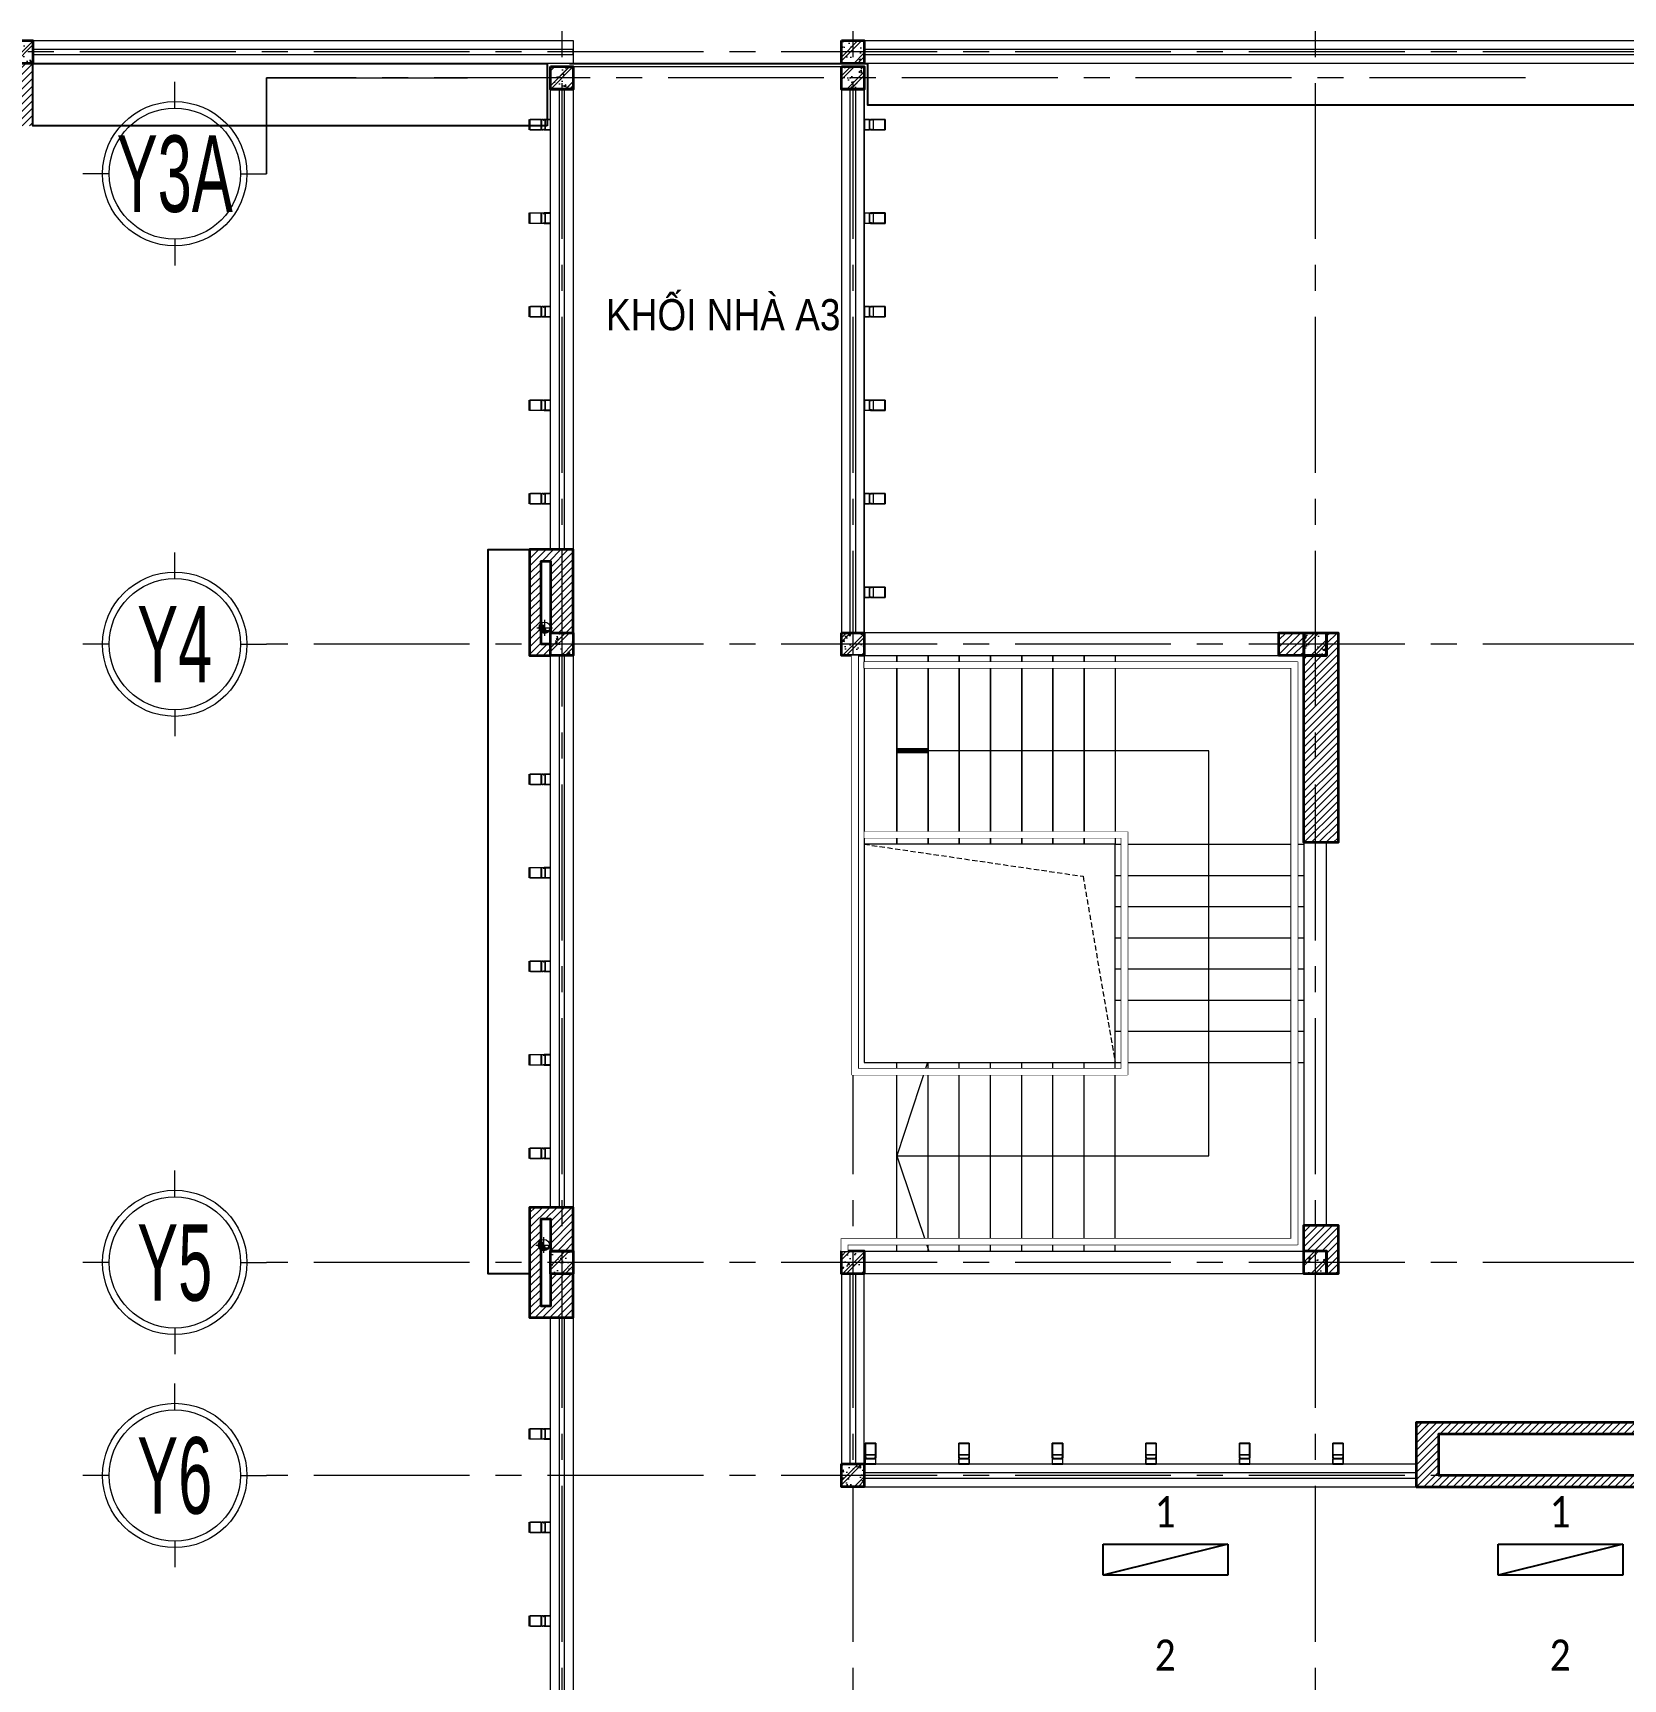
# Model space of a CAD drawing. Header units: millimetres. Extents: x 18326 to 214271, y -298828 to -198730.
# Drawn here: x 67457 to 82760, y -236590 to -220747 of the extents above; entities that cross this region are included whole.
import ezdxf
from ezdxf.enums import TextEntityAlignment as Align

# ---------------------------------------------------------------- set-up
doc = ezdxf.new("R2010")
doc.units = ezdxf.units.MM
doc.header["$LTSCALE"] = 20
doc.header["$MEASUREMENT"] = 0
for name, pattern in [('CENTER2', [1.125, 0.75, -0.125, 0.125, -0.125]), ('xref LC GK$0$CENTER2', [1.125, 0.75, -0.125, 0.125, -0.125]), ('xref_mb.A3$0$HIDDEN', [0.375, 0.25, -0.125])]:
    doc.linetypes.add(name, pattern=pattern)
doc.layers.get('0').update_dxf_attribs({"lineweight": 0})
doc.layers.get('Defpoints').update_dxf_attribs({"color": 1, "lineweight": 25})
for name, color, linetype in [('!Cetech-TBD', 2, 'Continuous'), ('CDC-E-Note', 3, 'Continuous'), ('xref_mb.A2$0$KV-Net thay 3', 251, 'Continuous'), ('xref_mb.A3$0$KV-Net thay 3', 251, 'Continuous')]:
    doc.layers.add(name, color=color, linetype=linetype)
for name, color, linetype, lineweight in [('KV-Cay xanh', 78, 'Continuous', 5), ('KV-Ky hieu', 30, 'Continuous', 0), ('KV-Net thay 1', 9, 'Continuous', 20), ('KV-Net thay 2', 8, 'Continuous', 13), ('KV-Net truc', 251, 'CENTER2', 9), ('KV-Text', 7, 'Continuous', 25), ('xref LC GK$0$KV-Net truc', 251, 'xref LC GK$0$CENTER2', 9), ('xref_mb.A2$0$KV-Cat be tong', 6, 'Continuous', 35), ('xref_mb.A2$0$KV-Hatch', 179, 'Continuous', 5), ('xref_mb.A2$0$KV-Net thay 2', 8, 'Continuous', 13), ('xref_mb.A2$0$KV-Thiet bi', 59, 'Continuous', 9), ('xref_mb.A3$0$1', 1, 'Continuous', 25), ('xref_mb.A3$0$KV-Cat be tong', 6, 'Continuous', 35), ('xref_mb.A3$0$KV-Cat tuong', 4, 'Continuous', 35), ('xref_mb.A3$0$KV-Cat vat lieu', 11, 'Continuous', 20), ('xref_mb.A3$0$KV-Ghi chu', 26, 'Continuous', 9), ('xref_mb.A3$0$KV-Hatch', 179, 'Continuous', 5), ('xref_mb.A3$0$KV-Ky hieu', 30, 'Continuous', 0), ('xref_mb.A3$0$KV-Net khuat', 165, 'xref_mb.A3$0$HIDDEN', 9), ('xref_mb.A3$0$KV-Net manh', 25, 'Continuous', 5), ('xref_mb.A3$0$KV-Net thay 1', 9, 'Continuous', 20), ('xref_mb.A3$0$KV-Net thay 2', 8, 'Continuous', 13), ('xref_mb.A3$0$KV-Noi that', 35, 'Continuous', 9), ('xref_mb.A3$0$KV-Thiet bi', 59, 'Continuous', 9)]:
    doc.layers.add(name, color=color, linetype=linetype, lineweight=lineweight)
doc.styles.add('ARIAL', font='arial.ttf', dxfattribs={"width": 0.85})
doc.styles.add('CHUTO', font='VnAvantH.TTF', dxfattribs={"width": 0.7})
doc.styles.add('uv-abc', font='calibril.ttf', dxfattribs={"width": 0.85})
pattern_1 = [(50, (0, 0), (215.17805, -18.82564), [22.5, -247.5]), (355, (0, 0), (-41.6254, 225.65764), [18, -198]), (100.4514, (17.93, -1.57), (173.55281, 206.83186), [19.12206, -210.34263]), (46.1842, (0, 60), (320.17231, -49.6557), [33.75, -371.25]), (96.6356, (26.68, 55.86), (280.3988, 292.23536), [28.6831, -315.5139]), (351.1842, (0, 60), (280.3986, 292.23558), [27, -297]), (21, (30, 45), (179.07212, -120.78567), [22.5, -247.5]), (326, (30, 45), (72.9946, 217.54501), [18, -198]), (71.4514, (44.92, 34.93), (252.06679, 96.75915), [19.12206, -210.34263]), (37.5, (0, 0), (3.647957, 99.868156), [0, -195.6, 0, -201, 0, -198.75]), (7.5, (0, 0), (78.92086, 118.323514), [0, -114.6, 0, -191.1, 0, -75.75]), (327.5, (-66.9, 0), (160.14673, -6.766462), [0, -75, 0, -234, 0, -310.5]), (317.5, (-96.9, 0), (174.95585, 30.031495), [0, -97.5, 0, -155.4, 0, -220.5]), (45, (0, 0), (-90.156115, 90.156115), []), (45, (0, 36.75), (-90.156115, 90.156115), [])]

# ---------------------------------------------------------------- blocks, each defined once
blk = doc.blocks.new('A$C570203f6')
at = {"layer": 'KV-Net truc', "color": 8, "ltscale": 400, "flags": 128}
blk.add_lwpolyline([(22880, 68342), (22880, 69264), (24814, 69264)], dxfattribs=at)
blk = doc.blocks.new('A$C06776D30')
at = {"layer": 'KV-Ky hieu', "color": 8}
for p, q in [((504.3, 864.5), (504.3, 1008.6)), ((144.1, 504.3), (0, 504.3)), ((864.5, 504.3), (1008.6, 504.3)), ((504.3, 144.1), (504.3, 0))]:
    blk.add_line(p, q, dxfattribs=at)
for radius in [396.2, 360.2]:
    blk.add_circle((504.3, 504.3), radius, dxfattribs=at)
at = {"layer": 'KV-Text', "color": 8, "style": 'CHUTO', "width": 0.6}
blk.add_attdef('GIRD', text='', height=420, dxfattribs=at).set_placement((504.3, 504.3), align=Align.MIDDLE_CENTER)
blk = doc.blocks.new('TT')
at = {"layer": 'KV-Net truc', "color": 8}
blk.add_lwpolyline([(138.76, 78.766), (138.76, 75.079)], dxfattribs=at)
at = {"layer": 'KV-Net truc', "color": 8, "ltscale": 400, "flags": 128}
blk.add_lwpolyline([(138.76, 75.079), (138.76, 78.766), (146.495, 78.766)], dxfattribs=at)
at = {"layer": 'KV-Net thay 1', "color": 8}
ref = blk.add_blockref('A$C06776D30', (131.688, 71.543), dxfattribs=dict(at, xscale=0.007011206080914858, yscale=0.007011206080914858, zscale=0.007011206080914858))
ref.add_attrib('GIRD', 'Y3A', dxfattribs={"layer": 'KV-Text', "height": 2.9447, "style": 'CHUTO', "width": 0.6}).set_placement((135.224, 75.079), align=Align.MIDDLE_CENTER)
ref = blk.add_blockref('A$C06776D30', (131.688, 53.431), dxfattribs=dict(at, xscale=0.007011206080914858, yscale=0.007011206080914858, zscale=0.007011206080914858))
ref.add_attrib('GIRD', 'Y4', dxfattribs={"layer": 'KV-Text', "height": 2.9447, "style": 'CHUTO', "width": 0.6}).set_placement((135.224, 56.967), align=Align.MIDDLE_CENTER)
ref = blk.add_blockref('A$C06776D30', (131.688, 29.63), dxfattribs=dict(at, xscale=0.007011206080914858, yscale=0.007011206080914858, zscale=0.007011206080914858))
ref.add_attrib('GIRD', 'Y5', dxfattribs={"layer": 'KV-Text', "height": 2.9447, "style": 'CHUTO', "width": 0.6}).set_placement((135.224, 33.166), align=Align.MIDDLE_CENTER)
ref = blk.add_blockref('A$C06776D30', (131.688, 21.43), dxfattribs=dict(at, xscale=0.007011206080914858, yscale=0.007011206080914858, zscale=0.007011206080914858))
ref.add_attrib('GIRD', 'Y6', dxfattribs={"layer": 'KV-Text', "height": 2.9447, "style": 'CHUTO', "width": 0.6}).set_placement((135.224, 24.966), align=Align.MIDDLE_CENTER)
blk = doc.blocks.new('t3')
at = {"layer": 'KV-Net thay 2', "color": 8}
blk.add_blockref('TT', (-31.125, 165.234), dxfattribs=at)
blk = doc.blocks.new('l57')
at = {"layer": '!Cetech-TBD'}
for p, q in [((-600, 150), (600, 150)), ((600, 150), (-600, -150)), ((-600, -150), (-600, 150)), ((600, 150), (600, -150)), ((600, -150), (-600, -150))]:
    blk.add_line(p, q, dxfattribs=at)
blk = doc.blocks.new('xref LC GK$0$LC')
at = {"layer": 'xref LC GK$0$KV-Net truc', "color": 8, "ltscale": 100}
for points in [[(42200, 10100), (42200, -85479)], [(45000, 10100), (45000, -85479)], [(49450, 10100), (49450, -85479)], [(117812, -12100), (-10253, -12100)], [(51472, -12350), (39359, -12350)], [(117812, -17800), (39359, -17800)], [(117812, -23750), (39359, -23750)], [(117812, -25800), (39359, -25800)]]:
    blk.add_lwpolyline(points, dxfattribs=at)
blk = doc.blocks.new('*U212')
at = {"color": 8}
blk.add_lwpolyline([(-7780, 0), (0, 0), (0, 50), (-7780, 50)], close=True, dxfattribs=at)
blk = doc.blocks.new('*U214')
at = {"color": 8}
blk.add_lwpolyline([(-5200, 0), (0, 0), (0, 50), (-5200, 50)], close=True, dxfattribs=at)
blk = doc.blocks.new('xref_mb.A2$0$cot22x22')
at = {"layer": 'xref_mb.A2$0$KV-Hatch'}
h = blk.add_hatch(dxfattribs=at)
h.set_pattern_fill('CHAU-01', color=8, scale=30, pattern_type=2)
h.set_pattern_definition(pattern_1)
h.paths.add_polyline_path([(-301545, 85409), (-301545, 85629), (-301765, 85629), (-301765, 85409)])
at = {"layer": 'xref_mb.A2$0$KV-Cat be tong', "color": 8}
blk.add_lwpolyline([(-301765, 85629), (-301545, 85629), (-301545, 85409), (-301765, 85409)], close=True, dxfattribs=at)
blk = doc.blocks.new('xref_mb.A2$0$dvct1')
at = {"layer": 'xref_mb.A2$0$KV-Cat be tong', "color": 8}
for p in [(844561, -86797), (852561, -86797), (849761, -87047), (852561, -87047)]:
    blk.add_blockref('xref_mb.A2$0$cot22x22', p, dxfattribs=at)
blk = doc.blocks.new('xref_mb.A2$0$LCT1')
at = {"layer": 'xref_mb.A2$0$KV-Cat be tong', "color": 8}
blk.add_blockref('xref_mb.A2$0$dvct1', (-526906, -8522), dxfattribs=at)
blk = doc.blocks.new('xref_mb.A3$0$Mat cat lam be tong')
at = {"layer": 'xref_mb.A3$0$KV-Cat vat lieu', "color": 8, "lineweight": 25, "ltscale": 1000}
blk.add_line((50, 200), (-50, 200), dxfattribs=at)
at = {"layer": 'xref_mb.A3$0$KV-Cat vat lieu', "color": 8, "lineweight": 0, "ltscale": 1000}
for p, q in [((-50, 200), (-50, 61)), ((-49, 88), (-49, 193)), ((-43, 199), (43, 199)), ((49, 193), (49, 88)), ((50, 61), (50, 200)), ((-50, 61), (-48, 61)), ((49, 88), (-49, 88)), ((-49, 68), (-49, 81)), ((-46, 67), (-49, 68)), ((-48, 61), (-48, 56)), ((-47, 56), (-46, 67)), ((-44, 83), (-44, 83)), ((-43, 87), (43, 87)), ((44, 83), (44, 83)), ((46, 69), (44, 54)), ((45, 82), (45, 82)), ((49, 69), (46, 69)), ((46, 55), (47, 67)), ((47, 68), (48, 68)), ((48, 67), (49, 61)), ((49, 81), (49, 69)), ((49, 61), (50, 61))]:
    blk.add_line(p, q, dxfattribs=at)
blk.add_lwpolyline([(50, 0), (-50, 0), (-50, 61), (-49, 61), (-48, 55, 0.937697), (-47, 55), (-46, 67, 0.302776), (-46, 68, -1.868517), (-44, 68), (-46, 53, 0.434812), (-45, 52), (46, 52, 0.809784), (47, 55), (46, 55), (47, 66, -0.936602), (48, 66), (48, 61), (50, 61)], format="xyb", close=True, dxfattribs=at)
blk.add_lwpolyline([(-49, 1), (49, 1), (49, 51), (-49, 51)], close=True, dxfattribs=at)
at = {"layer": 'xref_mb.A3$0$KV-Cat vat lieu', "color": 8, "lineweight": 0, "ltscale": 1000, "extrusion": (0, 0, -1)}
for centre, major_axis, start_param, end_param in [((-48, 193), (-0.351, -0.351), 0.785398, 2.95554), ((-46, 196), (-1.33, 1.33), 3.952132, 8.614239), ((-46, 196), (-2.38, 2.38), 3.952132, 4.526337), ((-46, 194), (-0.526, -0.526), 2.381335, 5.522928), ((-44, 196), (-0.526, -0.526), 3.90185, 7.043443), ((-43, 198), (-0.351, 0.351), -1.384744, 0.785398), ((-46, 196), (-2.38, 2.38), 1.756849, 2.331054), ((43, 198), (-0.351, 0.351), 0.785399, 2.955541), ((46, 196), (-2.38, 2.38), -0.760258, -0.186052), ((44, 196), (-0.526, -0.526), 3.952132, 7.093724), ((46, 196), (-1.33, 1.33), -0.760257, 3.90185), ((46, 194), (-0.526, -0.526), 5.472646, 8.614239), ((46, 196), (-2.38, 2.38), 3.327645, 3.90185), ((48, 193), (-0.351, 0.351), 0.186052, 2.356194), ((-48, 81), (-0.351, -0.351), 0.785398, 2.95554), ((-46, 84), (-1.33, -1.33), 5.522928, 10.185035), ((-46, 84), (-2.38, 2.38), 3.952132, 4.526337), ((-47, 56), (-0.526, 0.526), 2.426008, 5.436701), ((-46, 81), (-0.526, -0.526), 3.665191, 5.522928), ((-46, 81), (-0.526, -0.526), 2.381335, 3.665191), ((-44, 84), (-0.526, -0.526), 5.759586, 7.043442), ((-44, 84), (-0.526, -0.526), 3.90185, 5.759586), ((-43, 86), (-0.351, -0.351), 0.186052, 2.356194), ((-46, 84), (-2.38, 2.38), 1.756849, 2.331054), ((43, 86), (-0.351, 0.351), 0.785399, 2.955541), ((46, 84), (-2.38, 2.38), -0.760258, -0.186052), ((44, 84), (-0.526, 0.526), 3.665192, 5.522928), ((46, 84), (-1.33, 1.33), -0.760257, 3.90185), ((44, 84), (-0.526, 0.526), 2.381336, 3.665192), ((45, 54), (-0.701, 0.701), 1.250002, 5.5676), ((46, 81), (-0.526, -0.526), 1.047198, 2.331054), ((46, 81), (-0.526, -0.526), 5.472646, 7.330383), ((46, 84), (-2.38, -2.38), 4.898441, 5.472646), ((46, 69), (-0.21, -0.21), 0.855213, 2.356196), ((46, 55), (-0.21, -0.21), 5.962391, 7.138396), ((47, 67), (-0.351, -0.351), 0.855212, 2.356196), ((48, 81), (-0.351, -0.351), 1.756848, 3.926991), ((48, 67), (-0.351, 0.351), 0.785397, 2.297438)]:
    blk.add_ellipse(centre, major_axis=major_axis, ratio=1, start_param=start_param, end_param=end_param, dxfattribs=at)
blk = doc.blocks.new('*U279')
at = {"color": 8}
blk.add_lwpolyline([(-5310, 0), (0, 0), (0, 50), (-5310, 50)], close=True, dxfattribs=at)
blk = doc.blocks.new('*U283')
at = {"color": 8}
blk.add_lwpolyline([(-4430, 0), (0, 0), (0, 50), (-4430, 50)], close=True, dxfattribs=at)
blk = doc.blocks.new('*U274')
at = {"color": 8}
blk.add_lwpolyline([(-5310, 0), (0, 0), (0, 50), (-5310, 50)], close=True, dxfattribs=at)
blk = doc.blocks.new('*U284')
at = {"color": 8}
blk.add_lwpolyline([(-4410, 0), (0, 0), (0, 50), (-4410, 50)], close=True, dxfattribs=at)
blk = doc.blocks.new('*U275')
at = {"color": 8}
blk.add_lwpolyline([(-1830, 0), (0, 0), (0, 50), (-1830, 50)], close=True, dxfattribs=at)
blk = doc.blocks.new('*U276')
at = {"color": 8}
blk.add_lwpolyline([(-5230, 0), (0, 0), (0, 50), (-5230, 50)], close=True, dxfattribs=at)
blk = doc.blocks.new('xref_mb.A3$0$cot22x22')
at = {"layer": 'xref_mb.A3$0$KV-Hatch'}
h = blk.add_hatch(dxfattribs=at)
h.set_pattern_fill('CHAU-01', color=8, scale=30, pattern_type=2)
h.set_pattern_definition(pattern_1)
h.paths.add_polyline_path([(-301545, 85409), (-301545, 85629), (-301765, 85629), (-301765, 85409)])
at = {"layer": 'xref_mb.A3$0$KV-Cat be tong', "color": 8}
blk.add_lwpolyline([(-301765, 85629), (-301545, 85629), (-301545, 85409), (-301765, 85409)], close=True, dxfattribs=at)
blk = doc.blocks.new('xref_mb.A3$0$DVCT3')
at = {"layer": 'xref_mb.A3$0$1', "color": 8}
for p in [(849761, -87047), (852561, -87047), (849761, -92497), (852561, -92497), (857011, -92497), (849761, -98447), (852561, -98447), (857011, -98447), (852561, -100497)]:
    blk.add_blockref('xref_mb.A3$0$cot22x22', p, dxfattribs=at)
blk = doc.blocks.new('xref_mb.A3$0$thang A1')
at = {"layer": 'xref_mb.A3$0$KV-Hatch'}
h = blk.add_hatch(dxfattribs=at)
h.set_pattern_fill('ANSI31', color=8, scale=400, angle=90)
h.paths.add_polyline_path([(110, -110), (-110, -110), (-110, 110), (-220, 110), (-220, -1910), (110, -1910)])
h.paths.add_polyline_path([(110, -110), (350, -110), (350, 110), (110, 110)])
h.paths.add_polyline_path([(-110, -6060), (-110, -5840), (110, -5840), (110, -5590), (-220, -5590), (-220, -6060)])
at = {"layer": 'xref_mb.A3$0$KV-Cat tuong', "color": 8}
blk.add_lwpolyline([(110, -110), (-110, -110), (-110, 110), (-220, 110), (-220, -1910), (110, -1910), (110, -110)], dxfattribs=at)
for points in [[(110, -110), (350, -110), (350, 110), (110, 110)], [(-110, -6060), (-110, -5840), (110, -5840), (110, -5590), (-220, -5590), (-220, -6060)]]:
    blk.add_lwpolyline(points, close=True, dxfattribs=at)
at = {"layer": 'xref_mb.A3$0$KV-Net thay 2', "color": 8}
for points in [[(350, 110), (4340, 110), (4340, -110), (350, -110)], [(-110, -1910), (110, -1910), (110, -5590), (-110, -5590)], [(110, -6060), (4340, -6060), (4340, -5840), (110, -5840)]]:
    blk.add_lwpolyline(points, close=True, dxfattribs=at)
blk = doc.blocks.new('xref_mb.A3$0$123123')
at = {"layer": 'xref_mb.A3$0$KV-Ghi chu', "color": 8, "const_width": 50}
blk.add_lwpolyline([(-300, -900), (-600, -900)], dxfattribs=at)
at = {"layer": 'xref_mb.A3$0$KV-Ky hieu', "color": 8}
for points in [[(-300, -4800), (-3300, -4800), (-3300, -900), (-300, -900)], [(-595, -3900), (-300, -4800), (-605, -5715)]]:
    blk.add_lwpolyline(points, dxfattribs=at)
at = {"layer": 'xref_mb.A3$0$KV-Net khuat', "color": 8, "ltscale": 10}
blk.add_lwpolyline([(15, -1800), (-2091, -2109), (-2400, -3900)], dxfattribs=at)
at = {"layer": 'xref_mb.A3$0$KV-Net thay 1', "color": 8}
for points in [[(15, -1680), (-2520, -1680), (-2520, -4020), (135, -4020), (135, 15), (75, 15), (75, -3960), (-2460, -3960), (-2460, -1740), (15, -1740)], [(235, -5715), (235, -5595), (-4095, -5595), (-4095, -105), (15, -105), (15, -45), (-4155, -45), (-4155, -5655), (175, -5655), (175, -5715)]]:
    blk.add_lwpolyline(points, dxfattribs=at)
at = {"layer": 'xref_mb.A3$0$KV-Net thay 2', "color": 8}
for points in [[(15, 15), (15, -3900), (-2400, -3900), (-2400, -1800), (15, -1800)], [(-2400, 15), (-2400, -1800)], [(-2100, 15), (-2100, -1800)], [(-2100, -1800), (-2100, 15)], [(-1800, 15), (-1800, -1800)], [(-1800, -1800), (-1800, 15)], [(-1500, 15), (-1500, -1800)], [(-1500, -1800), (-1500, 15)], [(-1200, 15), (-1200, -1800)], [(-1200, -1800), (-1200, 15)], [(-900, 15), (-900, -1800)], [(-900, -1800), (-900, 15)], [(-600, 15), (-600, -1800)], [(-600, -1800), (-600, 15)], [(-300, 15), (-300, -1800)], [(-300, -1800), (-300, 15)], [(-2400, -1800), (-4215, -1800)], [(-2400, -2100), (-4215, -2100)], [(-2400, -2400), (-4215, -2400)], [(-2400, -2700), (-4215, -2700)], [(-2400, -3000), (-4215, -3000)], [(-2400, -3300), (-4215, -3300)], [(-2400, -3600), (-4215, -3600)], [(-2400, -3900), (-4215, -3900)], [(-2400, -5715), (-2400, -3900)], [(-2100, -5715), (-2100, -3900)], [(-1800, -5715), (-1800, -3900)], [(-1500, -5715), (-1500, -3900)], [(-1200, -5715), (-1200, -3900)], [(-900, -5715), (-900, -3900)], [(-600, -5715), (-600, -3900)], [(-300, -5715), (-300, -3900)]]:
    blk.add_lwpolyline(points, dxfattribs=at)
at = {"color": 8}
blk.add_wipeout([(15, -45), (-4155, -45), (-4155, -5655), (175, -5655), (175, -5715), (235, -5715), (235, -5595), (-4095, -5595), (-4095, -105), (15, -105)], dxfattribs=at).dxf.layer = 'xref_mb.A3$0$KV-Net thay 1'
blk.add_wipeout([(75, 15), (135, 15), (135, -4020), (-2520, -4020), (-2520, -1680), (15, -1680), (15, -1740), (-2460, -1740), (-2460, -3960), (75, -3960)], dxfattribs=at).dxf.layer = 'xref_mb.A3$0$KV-Net thay 1'
blk = doc.blocks.new('xref_mb.A3$0$od')
at = {"ltscale": 10}
h = blk.add_hatch(dxfattribs=at)
h.set_pattern_fill('ANSI31', color=8, scale=0.5, style=0)
h.set_pattern_definition([(45, (-2211.68692, 549.289586), (-0.0441941738, 0.0441941738), [])])
h.paths.add_polyline_path([(-0.62, 0, -0.414214), (0, 0.62), (0, 0)])
h.paths.add_polyline_path([(0, -0.62, -0.414214), (-0.62, 0), (0, 0, 1)])
h.paths.add_polyline_path([(0, 0), (0, 0.62, -1)])
at = {"color": 8, "ltscale": 0.02}
for p, q in [((-0.88, 0), (0.88, 0)), ((0, 0.88), (0, -0.88))]:
    blk.add_line(p, q, dxfattribs=at)
at = {"color": 8, "ltscale": 10}
blk.add_circle((0, 0), 0.625, dxfattribs=at)
for centre, start, end in [((0, -0.31), 90, 270), ((0, 0.31), 270, 90)]:
    blk.add_arc(centre, 0.312, start, end, dxfattribs=at)
blk = doc.blocks.new('xref_mb.A3$0$TNM')
at = {"layer": 'xref_mb.A3$0$KV-Net manh', "color": 8, "lineweight": 40, "ltscale": 0.25, "xscale": 86.40000000209595, "yscale": 86.40000000209595, "zscale": 86.40000000209595, "rotation": 90}
for p in [(29611, 55696), (29603, 49755)]:
    blk.add_blockref('xref_mb.A3$0$od', p, dxfattribs=at)

msp = doc.modelspace()

# ---------------------------------------------------------------- hatches: boundary and pattern name
at = {"layer": 'xref_mb.A2$0$KV-Hatch'}
h = msp.add_hatch(dxfattribs=at)
h.set_pattern_fill('ANSI31', color=8, scale=400)
h.paths.add_polyline_path([(112677, -220930), (115237, -220930), (115237, -220820), (112457, -220820), (112457, -221440), (115457, -221440), (115457, -221040), (115237, -221040), (115237, -221330), (112677, -221330)])
h.paths.add_polyline_path([(102627, -221640), (102737, -221640), (102737, -220820), (102627, -220820)])
h.paths.add_polyline_path([(99237, -221040), (99237, -221640), (99467, -221640), (100257, -221040), (100257, -220820), (99457, -220820), (99457, -221040), (100075, -221040), (99457, -221509), (99457, -221040)])
h.paths.add_polyline_path([(67457, -221040), (67457, -221640), (67227, -221640), (66437, -221040), (66437, -220820), (67237, -220820), (67237, -221040), (66619, -221040), (67237, -221509), (67237, -221040)])
h.paths.add_polyline_path([(56977, -220930), (59237, -220930), (59237, -220820), (56757, -220820), (56757, -221440), (59457, -221440), (59457, -221040), (59237, -221040), (59237, -221330), (56977, -221330)])
h.paths.add_polyline_path([(59567, -221640), (59457, -221640), (59457, -220820), (59567, -220820)])
h.paths.add_polyline_path([(51237, -221040), (51237, -221520), (50947, -221520), (50947, -220300), (51237, -220300), (51237, -220820), (51457, -220820), (51457, -220160), (50947, -220160), (50947, -219360), (51457, -219360), (51457, -219140), (50837, -219140), (50837, -221740), (51457, -221740), (51457, -221040)])
h.paths.add_polyline_path([(51457, -211520), (51237, -211520), (51237, -217540), (51457, -217540)])
h.paths.add_polyline_path([(52487, -211020), (51537, -211020), (51537, -211240), (52487, -211240)])
h.paths.add_polyline_path([(55647, -211020), (54987, -211020), (54987, -211240), (55647, -211240)])
at = {"layer": 'xref_mb.A3$0$KV-Hatch'}
h = msp.add_hatch(dxfattribs=at)
h.set_pattern_fill('ANSI31', color=8, scale=400)
h.paths.add_polyline_path([(109707, -234630), (107457, -234630), (107457, -234740), (109927, -234740), (109927, -234120), (107237, -234120), (107237, -234520), (107457, -234520), (107457, -234230), (109707, -234230)])
h.paths.add_polyline_path([(102187, -233920), (102407, -233920), (102407, -234740), (102187, -234740)])
h.paths.add_polyline_path([(99457, -234740), (99457, -234520), (99237, -234520), (99237, -233920), (99467, -233920), (100257, -234520), (100257, -234740)])
h.paths.add_polyline_path([(100075, -234520), (99457, -234520), (99457, -234051)], flags=16)
h.paths.add_polyline_path([(80767, -234740), (83237, -234740), (83237, -234630), (80987, -234630), (80987, -234230), (83237, -234230), (83237, -234520), (83457, -234520), (83457, -234120), (80767, -234120)])
h.paths.add_polyline_path([(72437, -232690), (72437, -233000), (72347, -233000), (72347, -232160), (72437, -232160), (72437, -232470), (72657, -232470), (72657, -232050), (72237, -232050), (72237, -233110), (72657, -233110), (72657, -232690)])
h.paths.add_polyline_path([(72437, -226630), (72347, -226630), (72347, -225830), (72437, -225830), (72437, -226520), (72657, -226520), (72657, -225720), (72237, -225720), (72237, -226740), (72437, -226740)])
h.paths.add_polyline_path([(72437, -237520), (71837, -237520), (71837, -237750), (72437, -238540), (72657, -238540), (72657, -237740), (72437, -237740), (72437, -238358), (71967, -237740), (72437, -237740)])
h.paths.add_polyline_path([(71837, -240470), (71837, -240690), (72657, -240690), (72657, -240470)])
h.paths.add_polyline_path([(72437, -244468), (72437, -243640), (71967, -243640)], flags=16)
h.paths.add_polyline_path([(71837, -243650), (72437, -244650), (72657, -244650), (72657, -243420), (71837, -243420)])
h.paths.add_polyline_path([(71837, -250270), (71837, -250490), (72437, -250490), (72437, -250270)])
h.paths.add_polyline_path([(72437, -256440), (72437, -256330), (72347, -256330), (72347, -255910), (72437, -255910), (72437, -256220), (72657, -256220), (72657, -255800), (72237, -255800), (72237, -256440)])
h.paths.add_polyline_path([(84472, -245740), (84237, -245740), (84237, -246015), (82457, -246015), (82457, -245740), (82222, -245740), (82222, -246140), (84472, -246140)])
h.paths.add_polyline_path([(114197, -245740), (114432, -245740), (114432, -246015), (115222, -246015), (115222, -245740), (115457, -245740), (115457, -246140), (114197, -246140)])

# ---------------------------------------------------------------- linework, layer by layer
at = {"layer": 'xref_mb.A2$0$KV-Net thay 2', "color": 8}
for points in [[(67457, -220820), (72657, -220820), (72657, -221040), (67457, -221040)], [(83237, -221040), (75457, -221040), (75457, -220820), (83237, -220820)]]:
    msp.add_lwpolyline(points, close=True, dxfattribs=at)
at = {"layer": 'xref_mb.A2$0$KV-Net thay 3', "color": 8}
msp.add_lwpolyline([(72407, -221640), (67457, -221640), (67457, -221040), (72407, -221040)], close=True, dxfattribs=at)
msp.add_lwpolyline([(72622, -221040), (75487, -221040), (75487, -221440), (83222, -221440)], dxfattribs=at)
at = {"layer": 'xref_mb.A3$0$KV-Cat tuong', "color": 8}
for points in [[(72437, -226630), (72347, -226630), (72347, -225830), (72437, -225830), (72437, -226520), (72657, -226520), (72657, -225720), (72237, -225720), (72237, -226740), (72437, -226740), (72437, -226630)], [(72437, -232690), (72437, -233000), (72347, -233000), (72347, -232160), (72437, -232160), (72437, -232470), (72657, -232470), (72657, -232050), (72237, -232050), (72237, -233110), (72657, -233110), (72657, -232690), (72437, -232690)], [(80767, -234740), (83237, -234740), (83237, -234630), (80987, -234630), (80987, -234230), (83237, -234230), (83237, -234520), (83457, -234520), (83457, -234120), (80767, -234120), (80767, -234740)]]:
    msp.add_lwpolyline(points, dxfattribs=at)
at = {"layer": 'xref_mb.A3$0$KV-Net thay 1', "color": 8}
for points in [[(72437, -225605), (72437, -221070), (75457, -221070), (75457, -226520)], [(72437, -232050), (72437, -226740)], [(72437, -237520), (72437, -233110)]]:
    msp.add_lwpolyline(points, dxfattribs=at)
at = {"layer": 'xref_mb.A3$0$KV-Net thay 2', "color": 8}
for points in [[(72437, -221290), (72657, -221290), (72657, -225720), (72437, -225720)], [(75457, -221290), (75237, -221290), (75237, -226520), (75457, -226520)], [(72437, -226740), (72657, -226740), (72657, -232050), (72437, -232050)], [(75457, -232690), (75237, -232690), (75237, -234520), (75457, -234520)], [(72437, -233110), (72657, -233110), (72657, -237520), (72437, -237520)], [(75457, -234740), (80767, -234740), (80767, -234520), (75457, -234520)]]:
    msp.add_lwpolyline(points, close=True, dxfattribs=at)
at = {"layer": 'xref_mb.A3$0$KV-Net thay 3', "color": 8}
msp.add_lwpolyline([(72237, -232690), (71837, -232690), (71837, -225720), (72437, -225720), (72437, -225720)], dxfattribs=at)
at = {"layer": 'xref_mb.A3$0$KV-Noi that', "color": 8}
msp.add_line((80987, -234740), (83237, -234740), dxfattribs=at)

# ---------------------------------------------------------------- block references
at = {"color": 8}
msp.add_blockref('xref_mb.A2$0$LCT1', (51347, -211130), dxfattribs=at)
at = {"xscale": 0.9999811998533592, "yscale": 0.9999811998533592, "zscale": 0.9999811998533592}
for p in [(78357, -235440), (82158, -235440)]:
    msp.add_blockref('l57', p, dxfattribs=at)
at = {"layer": 'Defpoints', "color": 8, "xscale": -1, "rotation": 90}
for p in [(72437, -221630), (72437, -222530), (72437, -223430), (72437, -224330), (72437, -225230), (72437, -227930), (72437, -228830), (72437, -229730), (72437, -230630), (72437, -231530), (72437, -234230), (72437, -235130), (72437, -236030)]:
    msp.add_blockref('xref_mb.A3$0$Mat cat lam be tong', p, dxfattribs=at)
at = {"layer": 'Defpoints', "color": 8, "rotation": 270}
for p in [(75457, -221630), (75457, -222530), (75457, -223430), (75457, -224330), (75457, -225230), (75457, -226130)]:
    msp.add_blockref('xref_mb.A3$0$Mat cat lam be tong', p, dxfattribs=at)
at = {"layer": 'Defpoints', "color": 8, "xscale": -1}
for p in [(75517, -234520), (76417, -234520), (77317, -234520), (78217, -234520), (79117, -234520), (80017, -234520)]:
    msp.add_blockref('xref_mb.A3$0$Mat cat lam be tong', p, dxfattribs=at)
at = {"layer": 'KV-Cay xanh', "color": 8, "xscale": 250, "yscale": 250, "zscale": 250}
msp.add_blockref('t3', (42797, -282180), dxfattribs=at)
at = {"layer": 'KV-Net thay 2', "color": 8}
msp.add_blockref('A$C570203f6', (46825, -290444), dxfattribs=at)
at = {"layer": 'xref LC GK$0$KV-Net truc', "color": 8}
msp.add_blockref('xref LC GK$0$LC', (30347, -208830), dxfattribs=at)
at = {"layer": 'xref_mb.A2$0$KV-Thiet bi', "color": 8, "rotation": 180}
for name, p in [('*U214', (67457, -220905)), ('*U212', (75457, -220905))]:
    msp.add_blockref(name, p, dxfattribs=at)
at = {"layer": 'xref_mb.A3$0$1', "color": 8}
msp.add_blockref('xref_mb.A3$0$DVCT3', (-475559, -219651), dxfattribs=at)
at = {"layer": 'xref_mb.A3$0$KV-Cat tuong', "color": 8, "xscale": -1}
msp.add_blockref('xref_mb.A3$0$thang A1', (79797, -226630), dxfattribs=at)
at = {"layer": 'xref_mb.A3$0$KV-Thiet bi', "color": 8, "rotation": 90}
for name, p in [('*U283', (72572, -221290)), ('*U274', (72572, -226740)), ('*U284', (72572, -233110))]:
    msp.add_blockref(name, p, dxfattribs=at)
at = {"layer": 'xref_mb.A3$0$KV-Thiet bi', "color": 8, "xscale": -1, "rotation": 270}
for name, p in [('*U276', (75322, -221290)), ('*U275', (75322, -232690))]:
    msp.add_blockref(name, p, dxfattribs=at)
at = {"layer": 'xref_mb.A3$0$KV-Thiet bi', "color": 8}
msp.add_blockref('*U279', (80767, -234655), dxfattribs=at)

# ---------------------------------------------------------------- texts
at = {"layer": 'CDC-E-Note', "style": 'uv-abc', "width": 0.85}
for s, p in [('1', (78252, -234979)), ('1', (82053, -234979)), ('2', (78252, -236359)), ('2', (82053, -236359))]:
    msp.add_text(s, height=300, dxfattribs=at).set_placement(p, align=Align.MIDDLE_LEFT)
at = {"layer": 'KV-Text', "insert": (74100, -223461), "char_height": 300, "width": 7075.88, "attachment_point": 5, "style": 'ARIAL'}
msp.add_mtext('\\A1;KHỐI NHÀ A3', dxfattribs=at)

# ---------------------------------------------------------------- next in the draw order: block references
at = {"layer": 'xref_mb.A3$0$KV-Net thay 1', "color": 8, "xscale": -1}
msp.add_blockref('xref_mb.A3$0$123123', (75472, -226755), dxfattribs=at)

# ---------------------------------------------------------------- next in the draw order: block references
at = {"color": 8}
msp.add_blockref('xref_mb.A3$0$TNM', (42771, -282168), dxfattribs=at)

doc.saveas('drawing.dxf')
